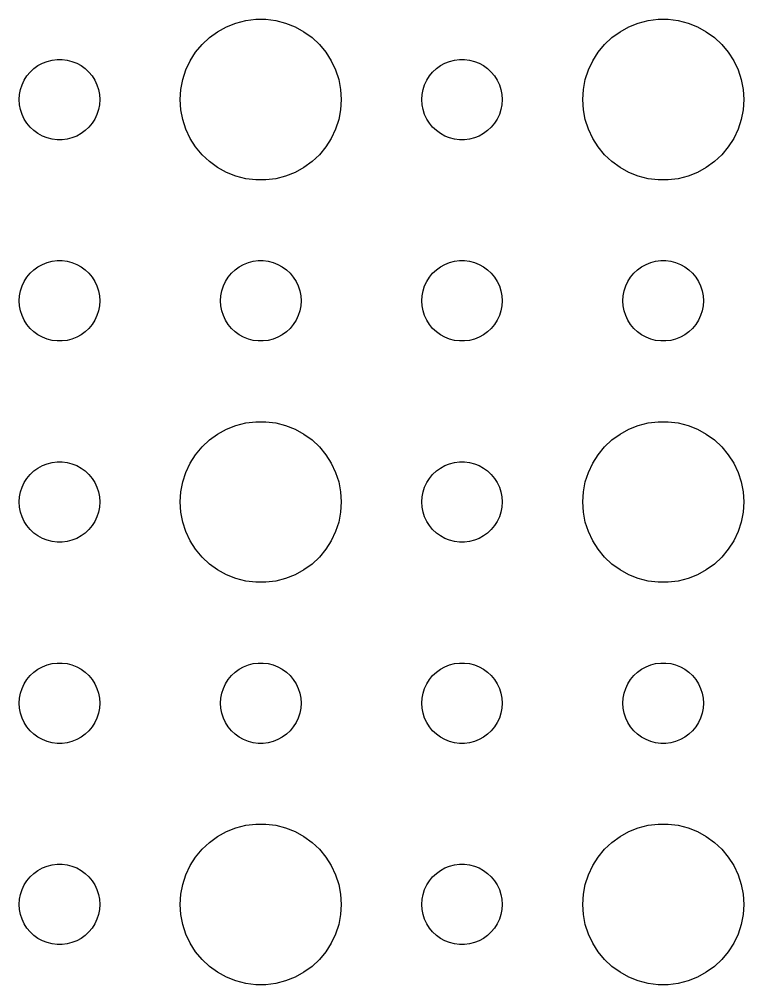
# Model space of a CAD drawing. Header units: metres. Extents: x -127 to 127, y -127 to 127.
# Drawn here: x -99 to -72, y 27.01 to 62.99 of the extents above; entities that cross this region are included whole.
import ezdxf

# ---------------------------------------------------------------- set-up
doc = ezdxf.new("R2010")
doc.units = ezdxf.units.M

msp = doc.modelspace()

# ---------------------------------------------------------------- linework, layer by layer
for p, q in [((-90.5621, 62.9469), (-90.1884, 62.9941)), ((-90.1884, 62.9941), (-89.8116, 62.9941)), ((-89.8116, 62.9941), (-89.4379, 62.9469)), ((-75.5621, 62.9469), (-75.1884, 62.9941)), ((-75.1884, 62.9941), (-74.8116, 62.9941)), ((-74.8116, 62.9941), (-74.4379, 62.9469)), ((-91.6075, 62.533), (-91.2773, 62.7145)), ((-91.2773, 62.7145), (-90.927, 62.8532)), ((-90.927, 62.8532), (-90.5621, 62.9469)), ((-89.4379, 62.9469), (-89.073, 62.8532)), ((-89.073, 62.8532), (-88.7227, 62.7145)), ((-88.7227, 62.7145), (-88.3925, 62.533)), ((-76.6075, 62.533), (-76.2773, 62.7145)), ((-76.2773, 62.7145), (-75.927, 62.8532)), ((-75.927, 62.8532), (-75.5621, 62.9469)), ((-74.4379, 62.9469), (-74.073, 62.8532)), ((-74.073, 62.8532), (-73.7227, 62.7145)), ((-73.7227, 62.7145), (-73.3925, 62.533)), ((-92.1869, 62.0536), (-91.9123, 62.3115)), ((-91.9123, 62.3115), (-91.6075, 62.533)), ((-88.3925, 62.533), (-88.0877, 62.3115)), ((-88.0877, 62.3115), (-87.8131, 62.0536)), ((-77.1869, 62.0536), (-76.9123, 62.3115)), ((-76.9123, 62.3115), (-76.6075, 62.533)), ((-73.3925, 62.533), (-73.0877, 62.3115)), ((-73.0877, 62.3115), (-72.8131, 62.0536)), ((-92.427, 61.7634), (-92.1869, 62.0536)), ((-87.8131, 62.0536), (-87.573, 61.7634)), ((-77.427, 61.7634), (-77.1869, 62.0536)), ((-72.8131, 62.0536), (-72.573, 61.7634)), ((-92.6289, 61.4453), (-92.427, 61.7634)), ((-87.573, 61.7634), (-87.3711, 61.4453)), ((-77.6289, 61.4453), (-77.427, 61.7634)), ((-72.573, 61.7634), (-72.3711, 61.4453)), ((-98.4561, 61.1558), (-98.3037, 61.2665)), ((-98.3037, 61.2665), (-98.1387, 61.3572)), ((-98.1387, 61.3572), (-97.9635, 61.4266)), ((-97.9635, 61.4266), (-97.7811, 61.4734)), ((-97.7811, 61.4734), (-97.5942, 61.497)), ((-97.5942, 61.497), (-97.4058, 61.497)), ((-97.4058, 61.497), (-97.2189, 61.4734)), ((-97.2189, 61.4734), (-97.0365, 61.4266)), ((-97.0365, 61.4266), (-96.8613, 61.3572)), ((-96.8613, 61.3572), (-96.6963, 61.2665)), ((-96.6963, 61.2665), (-96.5439, 61.1558)), ((-92.7893, 61.1044), (-92.6289, 61.4453)), ((-87.3711, 61.4453), (-87.2107, 61.1044)), ((-83.4561, 61.1558), (-83.3037, 61.2665)), ((-83.3037, 61.2665), (-83.1387, 61.3572)), ((-83.1387, 61.3572), (-82.9635, 61.4266)), ((-82.9635, 61.4266), (-82.7811, 61.4734)), ((-82.7811, 61.4734), (-82.5942, 61.497)), ((-82.5942, 61.497), (-82.4058, 61.497)), ((-82.4058, 61.497), (-82.2189, 61.4734)), ((-82.2189, 61.4734), (-82.0365, 61.4266)), ((-82.0365, 61.4266), (-81.8613, 61.3572)), ((-81.8613, 61.3572), (-81.6963, 61.2665)), ((-81.6963, 61.2665), (-81.5439, 61.1558)), ((-77.7893, 61.1044), (-77.6289, 61.4453)), ((-72.3711, 61.4453), (-72.2107, 61.1044)), ((-98.8145, 60.7226), (-98.7135, 60.8817)), ((-98.7135, 60.8817), (-98.5934, 61.0268)), ((-98.5934, 61.0268), (-98.4561, 61.1558)), ((-96.5439, 61.1558), (-96.4065, 61.0268)), ((-96.4065, 61.0268), (-96.2865, 60.8817)), ((-96.2865, 60.8817), (-96.1855, 60.7226)), ((-92.9057, 60.7461), (-92.7893, 61.1044)), ((-87.2107, 61.1044), (-87.0943, 60.7461)), ((-83.8145, 60.7226), (-83.7135, 60.8817)), ((-83.7135, 60.8817), (-83.5934, 61.0268)), ((-83.5934, 61.0268), (-83.4561, 61.1558)), ((-81.5439, 61.1558), (-81.4065, 61.0268)), ((-81.4065, 61.0268), (-81.2865, 60.8817)), ((-81.2865, 60.8817), (-81.1855, 60.7226)), ((-77.9057, 60.7461), (-77.7893, 61.1044)), ((-72.2107, 61.1044), (-72.0943, 60.7461)), ((-98.9529, 60.373), (-98.8947, 60.5522)), ((-98.8947, 60.5522), (-98.8145, 60.7226)), ((-96.1855, 60.7226), (-96.1053, 60.5522)), ((-96.1053, 60.5522), (-96.0471, 60.373)), ((-92.9763, 60.376), (-92.9057, 60.7461)), ((-87.0943, 60.7461), (-87.0237, 60.376)), ((-83.9529, 60.373), (-83.8947, 60.5522)), ((-83.8947, 60.5522), (-83.8145, 60.7226)), ((-81.1855, 60.7226), (-81.1053, 60.5522)), ((-81.1053, 60.5522), (-81.0471, 60.373)), ((-77.9763, 60.376), (-77.9057, 60.7461)), ((-72.0943, 60.7461), (-72.0237, 60.376)), ((-99, 60), (-98.9882, 60.188)), ((-98.9882, 60.188), (-98.9529, 60.373)), ((-96.0471, 60.373), (-96.0118, 60.188)), ((-96.0118, 60.188), (-96, 60)), ((-93, 60), (-92.9763, 60.376)), ((-87.0237, 60.376), (-87, 60)), ((-84, 60), (-83.9882, 60.188)), ((-83.9882, 60.188), (-83.9529, 60.373)), ((-81.0471, 60.373), (-81.0118, 60.188)), ((-81.0118, 60.188), (-81, 60)), ((-78, 60), (-77.9763, 60.376)), ((-72.0237, 60.376), (-72, 60)), ((-98.9882, 59.812), (-99, 60)), ((-98.9529, 59.627), (-98.9882, 59.812)), ((-96.0118, 59.812), (-96.0471, 59.627)), ((-96, 60), (-96.0118, 59.812)), ((-92.9763, 59.624), (-93, 60)), ((-87, 60), (-87.0237, 59.624)), ((-83.9882, 59.812), (-84, 60)), ((-83.9529, 59.627), (-83.9882, 59.812)), ((-81.0118, 59.812), (-81.0471, 59.627)), ((-81, 60), (-81.0118, 59.812)), ((-77.9763, 59.624), (-78, 60)), ((-72, 60), (-72.0237, 59.624)), ((-98.8947, 59.4478), (-98.9529, 59.627)), ((-98.8145, 59.2774), (-98.8947, 59.4478)), ((-96.1053, 59.4478), (-96.1855, 59.2774)), ((-96.0471, 59.627), (-96.1053, 59.4478)), ((-92.9057, 59.2539), (-92.9763, 59.624)), ((-87.0237, 59.624), (-87.0943, 59.2539)), ((-83.8947, 59.4478), (-83.9529, 59.627)), ((-83.8145, 59.2774), (-83.8947, 59.4478)), ((-81.1053, 59.4478), (-81.1855, 59.2774)), ((-81.0471, 59.627), (-81.1053, 59.4478)), ((-77.9057, 59.2539), (-77.9763, 59.624)), ((-72.0237, 59.624), (-72.0943, 59.2539)), ((-98.7135, 59.1183), (-98.8145, 59.2774)), ((-98.5934, 58.9732), (-98.7135, 59.1183)), ((-96.2865, 59.1183), (-96.4065, 58.9732)), ((-96.1855, 59.2774), (-96.2865, 59.1183)), ((-92.7893, 58.8956), (-92.9057, 59.2539)), ((-87.0943, 59.2539), (-87.2107, 58.8956)), ((-83.7135, 59.1183), (-83.8145, 59.2774)), ((-83.5934, 58.9732), (-83.7135, 59.1183)), ((-81.2865, 59.1183), (-81.4065, 58.9732)), ((-81.1855, 59.2774), (-81.2865, 59.1183)), ((-77.7893, 58.8956), (-77.9057, 59.2539)), ((-72.0943, 59.2539), (-72.2107, 58.8956)), ((-98.4561, 58.8442), (-98.5934, 58.9732)), ((-98.3037, 58.7335), (-98.4561, 58.8442)), ((-98.1387, 58.6428), (-98.3037, 58.7335)), ((-96.6963, 58.7335), (-96.8613, 58.6428)), ((-96.5439, 58.8442), (-96.6963, 58.7335)), ((-96.4065, 58.9732), (-96.5439, 58.8442)), ((-92.6289, 58.5547), (-92.7893, 58.8956)), ((-87.2107, 58.8956), (-87.3711, 58.5547)), ((-83.4561, 58.8442), (-83.5934, 58.9732)), ((-83.3037, 58.7335), (-83.4561, 58.8442)), ((-83.1387, 58.6428), (-83.3037, 58.7335)), ((-81.6963, 58.7335), (-81.8613, 58.6428)), ((-81.5439, 58.8442), (-81.6963, 58.7335)), ((-81.4065, 58.9732), (-81.5439, 58.8442)), ((-77.6289, 58.5547), (-77.7893, 58.8956)), ((-72.2107, 58.8956), (-72.3711, 58.5547)), ((-97.9635, 58.5734), (-98.1387, 58.6428)), ((-97.7811, 58.5266), (-97.9635, 58.5734)), ((-97.5942, 58.503), (-97.7811, 58.5266)), ((-97.4058, 58.503), (-97.5942, 58.503)), ((-97.2189, 58.5266), (-97.4058, 58.503)), ((-97.0365, 58.5734), (-97.2189, 58.5266)), ((-96.8613, 58.6428), (-97.0365, 58.5734)), ((-92.427, 58.2366), (-92.6289, 58.5547)), ((-87.3711, 58.5547), (-87.573, 58.2366)), ((-82.9635, 58.5734), (-83.1387, 58.6428)), ((-82.7811, 58.5266), (-82.9635, 58.5734)), ((-82.5942, 58.503), (-82.7811, 58.5266)), ((-82.4058, 58.503), (-82.5942, 58.503)), ((-82.2189, 58.5266), (-82.4058, 58.503)), ((-82.0365, 58.5734), (-82.2189, 58.5266)), ((-81.8613, 58.6428), (-82.0365, 58.5734)), ((-77.427, 58.2366), (-77.6289, 58.5547)), ((-72.3711, 58.5547), (-72.573, 58.2366)), ((-92.1869, 57.9464), (-92.427, 58.2366)), ((-91.9123, 57.6885), (-92.1869, 57.9464)), ((-87.8131, 57.9464), (-88.0877, 57.6885)), ((-87.573, 58.2366), (-87.8131, 57.9464)), ((-77.1869, 57.9464), (-77.427, 58.2366)), ((-76.9123, 57.6885), (-77.1869, 57.9464)), ((-72.8131, 57.9464), (-73.0877, 57.6885)), ((-72.573, 58.2366), (-72.8131, 57.9464)), ((-91.6075, 57.467), (-91.9123, 57.6885)), ((-88.0877, 57.6885), (-88.3925, 57.467)), ((-76.6075, 57.467), (-76.9123, 57.6885)), ((-73.0877, 57.6885), (-73.3925, 57.467)), ((-91.2773, 57.2855), (-91.6075, 57.467)), ((-90.927, 57.1468), (-91.2773, 57.2855)), ((-88.7227, 57.2855), (-89.073, 57.1468)), ((-88.3925, 57.467), (-88.7227, 57.2855)), ((-76.2773, 57.2855), (-76.6075, 57.467)), ((-75.927, 57.1468), (-76.2773, 57.2855)), ((-73.7227, 57.2855), (-74.073, 57.1468)), ((-73.3925, 57.467), (-73.7227, 57.2855)), ((-90.5621, 57.0531), (-90.927, 57.1468)), ((-90.1884, 57.0059), (-90.5621, 57.0531)), ((-89.8116, 57.0059), (-90.1884, 57.0059)), ((-89.4379, 57.0531), (-89.8116, 57.0059)), ((-89.073, 57.1468), (-89.4379, 57.0531)), ((-75.5621, 57.0531), (-75.927, 57.1468)), ((-75.1884, 57.0059), (-75.5621, 57.0531)), ((-74.8116, 57.0059), (-75.1884, 57.0059)), ((-74.4379, 57.0531), (-74.8116, 57.0059)), ((-74.073, 57.1468), (-74.4379, 57.0531)), ((-97.7811, 53.9734), (-97.5942, 53.997)), ((-97.5942, 53.997), (-97.4058, 53.997)), ((-97.4058, 53.997), (-97.2189, 53.9734)), ((-90.2811, 53.9734), (-90.0942, 53.997)), ((-90.0942, 53.997), (-89.9058, 53.997)), ((-89.9058, 53.997), (-89.7189, 53.9734)), ((-82.7811, 53.9734), (-82.5942, 53.997)), ((-82.5942, 53.997), (-82.4058, 53.997)), ((-82.4058, 53.997), (-82.2189, 53.9734)), ((-75.2811, 53.9734), (-75.0942, 53.997)), ((-75.0942, 53.997), (-74.9058, 53.997)), ((-74.9058, 53.997), (-74.7189, 53.9734)), ((-98.5934, 53.5268), (-98.4561, 53.6558)), ((-98.4561, 53.6558), (-98.3037, 53.7665)), ((-98.3037, 53.7665), (-98.1387, 53.8572)), ((-98.1387, 53.8572), (-97.9635, 53.9266)), ((-97.9635, 53.9266), (-97.7811, 53.9734)), ((-97.2189, 53.9734), (-97.0365, 53.9266)), ((-97.0365, 53.9266), (-96.8613, 53.8572)), ((-96.8613, 53.8572), (-96.6963, 53.7665)), ((-96.6963, 53.7665), (-96.5439, 53.6558)), ((-96.5439, 53.6558), (-96.4065, 53.5268)), ((-91.0934, 53.5268), (-90.9561, 53.6558)), ((-90.9561, 53.6558), (-90.8037, 53.7665)), ((-90.8037, 53.7665), (-90.6387, 53.8572)), ((-90.6387, 53.8572), (-90.4635, 53.9266)), ((-90.4635, 53.9266), (-90.2811, 53.9734)), ((-89.7189, 53.9734), (-89.5365, 53.9266)), ((-89.5365, 53.9266), (-89.3613, 53.8572)), ((-89.3613, 53.8572), (-89.1963, 53.7665)), ((-89.1963, 53.7665), (-89.0439, 53.6558)), ((-89.0439, 53.6558), (-88.9065, 53.5268)), ((-83.5934, 53.5268), (-83.4561, 53.6558)), ((-83.4561, 53.6558), (-83.3037, 53.7665)), ((-83.3037, 53.7665), (-83.1387, 53.8572)), ((-83.1387, 53.8572), (-82.9635, 53.9266)), ((-82.9635, 53.9266), (-82.7811, 53.9734)), ((-82.2189, 53.9734), (-82.0365, 53.9266)), ((-82.0365, 53.9266), (-81.8613, 53.8572)), ((-81.8613, 53.8572), (-81.6963, 53.7665)), ((-81.6963, 53.7665), (-81.5439, 53.6558)), ((-81.5439, 53.6558), (-81.4065, 53.5268)), ((-76.0934, 53.5268), (-75.9561, 53.6558)), ((-75.9561, 53.6558), (-75.8037, 53.7665)), ((-75.8037, 53.7665), (-75.6387, 53.8572)), ((-75.6387, 53.8572), (-75.4635, 53.9266)), ((-75.4635, 53.9266), (-75.2811, 53.9734)), ((-74.7189, 53.9734), (-74.5365, 53.9266)), ((-74.5365, 53.9266), (-74.3613, 53.8572)), ((-74.3613, 53.8572), (-74.1963, 53.7665)), ((-74.1963, 53.7665), (-74.0439, 53.6558)), ((-74.0439, 53.6558), (-73.9065, 53.5268)), ((-98.8145, 53.2226), (-98.7135, 53.3817)), ((-98.7135, 53.3817), (-98.5934, 53.5268)), ((-96.4065, 53.5268), (-96.2865, 53.3817)), ((-96.2865, 53.3817), (-96.1855, 53.2226)), ((-91.3145, 53.2226), (-91.2135, 53.3817)), ((-91.2135, 53.3817), (-91.0934, 53.5268)), ((-88.9065, 53.5268), (-88.7865, 53.3817)), ((-88.7865, 53.3817), (-88.6855, 53.2226)), ((-83.8145, 53.2226), (-83.7135, 53.3817)), ((-83.7135, 53.3817), (-83.5934, 53.5268)), ((-81.4065, 53.5268), (-81.2865, 53.3817)), ((-81.2865, 53.3817), (-81.1855, 53.2226)), ((-76.3145, 53.2226), (-76.2135, 53.3817)), ((-76.2135, 53.3817), (-76.0934, 53.5268)), ((-73.9065, 53.5268), (-73.7865, 53.3817)), ((-73.7865, 53.3817), (-73.6855, 53.2226)), ((-98.9529, 52.873), (-98.8947, 53.0522)), ((-98.8947, 53.0522), (-98.8145, 53.2226)), ((-96.1855, 53.2226), (-96.1053, 53.0522)), ((-96.1053, 53.0522), (-96.0471, 52.873)), ((-91.4529, 52.873), (-91.3947, 53.0522)), ((-91.3947, 53.0522), (-91.3145, 53.2226)), ((-88.6855, 53.2226), (-88.6053, 53.0522)), ((-88.6053, 53.0522), (-88.5471, 52.873)), ((-83.9529, 52.873), (-83.8947, 53.0522)), ((-83.8947, 53.0522), (-83.8145, 53.2226)), ((-81.1855, 53.2226), (-81.1053, 53.0522)), ((-81.1053, 53.0522), (-81.0471, 52.873)), ((-76.4529, 52.873), (-76.3947, 53.0522)), ((-76.3947, 53.0522), (-76.3145, 53.2226)), ((-73.6855, 53.2226), (-73.6053, 53.0522)), ((-73.6053, 53.0522), (-73.5471, 52.873)), ((-99, 52.5), (-98.9882, 52.688)), ((-98.9882, 52.688), (-98.9529, 52.873)), ((-96.0471, 52.873), (-96.0118, 52.688)), ((-96.0118, 52.688), (-96, 52.5)), ((-91.5, 52.5), (-91.4882, 52.688)), ((-91.4882, 52.688), (-91.4529, 52.873)), ((-88.5471, 52.873), (-88.5118, 52.688)), ((-88.5118, 52.688), (-88.5, 52.5)), ((-84, 52.5), (-83.9882, 52.688)), ((-83.9882, 52.688), (-83.9529, 52.873)), ((-81.0471, 52.873), (-81.0118, 52.688)), ((-81.0118, 52.688), (-81, 52.5)), ((-76.5, 52.5), (-76.4882, 52.688)), ((-76.4882, 52.688), (-76.4529, 52.873)), ((-73.5471, 52.873), (-73.5118, 52.688)), ((-73.5118, 52.688), (-73.5, 52.5)), ((-98.9882, 52.312), (-99, 52.5)), ((-98.9529, 52.127), (-98.9882, 52.312)), ((-96.0118, 52.312), (-96.0471, 52.127)), ((-96, 52.5), (-96.0118, 52.312)), ((-91.4882, 52.312), (-91.5, 52.5)), ((-91.4529, 52.127), (-91.4882, 52.312)), ((-88.5118, 52.312), (-88.5471, 52.127)), ((-88.5, 52.5), (-88.5118, 52.312)), ((-83.9882, 52.312), (-84, 52.5)), ((-83.9529, 52.127), (-83.9882, 52.312)), ((-81.0118, 52.312), (-81.0471, 52.127)), ((-81, 52.5), (-81.0118, 52.312)), ((-76.4882, 52.312), (-76.5, 52.5)), ((-76.4529, 52.127), (-76.4882, 52.312)), ((-73.5118, 52.312), (-73.5471, 52.127)), ((-73.5, 52.5), (-73.5118, 52.312)), ((-98.8947, 51.9478), (-98.9529, 52.127)), ((-98.8145, 51.7774), (-98.8947, 51.9478)), ((-96.1053, 51.9478), (-96.1855, 51.7774)), ((-96.0471, 52.127), (-96.1053, 51.9478)), ((-91.3947, 51.9478), (-91.4529, 52.127)), ((-91.3145, 51.7774), (-91.3947, 51.9478)), ((-88.6053, 51.9478), (-88.6855, 51.7774)), ((-88.5471, 52.127), (-88.6053, 51.9478)), ((-83.8947, 51.9478), (-83.9529, 52.127)), ((-83.8145, 51.7774), (-83.8947, 51.9478)), ((-81.1053, 51.9478), (-81.1855, 51.7774)), ((-81.0471, 52.127), (-81.1053, 51.9478)), ((-76.3947, 51.9478), (-76.4529, 52.127)), ((-76.3145, 51.7774), (-76.3947, 51.9478)), ((-73.6053, 51.9478), (-73.6855, 51.7774)), ((-73.5471, 52.127), (-73.6053, 51.9478)), ((-98.7135, 51.6183), (-98.8145, 51.7774)), ((-98.5934, 51.4732), (-98.7135, 51.6183)), ((-98.4561, 51.3442), (-98.5934, 51.4732)), ((-96.4065, 51.4732), (-96.5439, 51.3442)), ((-96.2865, 51.6183), (-96.4065, 51.4732)), ((-96.1855, 51.7774), (-96.2865, 51.6183)), ((-91.2135, 51.6183), (-91.3145, 51.7774)), ((-91.0934, 51.4732), (-91.2135, 51.6183)), ((-90.9561, 51.3442), (-91.0934, 51.4732)), ((-88.9065, 51.4732), (-89.0439, 51.3442)), ((-88.7865, 51.6183), (-88.9065, 51.4732)), ((-88.6855, 51.7774), (-88.7865, 51.6183)), ((-83.7135, 51.6183), (-83.8145, 51.7774)), ((-83.5934, 51.4732), (-83.7135, 51.6183)), ((-83.4561, 51.3442), (-83.5934, 51.4732)), ((-81.4065, 51.4732), (-81.5439, 51.3442)), ((-81.2865, 51.6183), (-81.4065, 51.4732)), ((-81.1855, 51.7774), (-81.2865, 51.6183)), ((-76.2135, 51.6183), (-76.3145, 51.7774)), ((-76.0934, 51.4732), (-76.2135, 51.6183)), ((-75.9561, 51.3442), (-76.0934, 51.4732)), ((-73.9065, 51.4732), (-74.0439, 51.3442)), ((-73.7865, 51.6183), (-73.9065, 51.4732)), ((-73.6855, 51.7774), (-73.7865, 51.6183)), ((-98.3037, 51.2335), (-98.4561, 51.3442)), ((-98.1387, 51.1428), (-98.3037, 51.2335)), ((-97.9635, 51.0734), (-98.1387, 51.1428)), ((-96.8613, 51.1428), (-97.0365, 51.0734)), ((-96.6963, 51.2335), (-96.8613, 51.1428)), ((-96.5439, 51.3442), (-96.6963, 51.2335)), ((-90.8037, 51.2335), (-90.9561, 51.3442)), ((-90.6387, 51.1428), (-90.8037, 51.2335)), ((-90.4635, 51.0734), (-90.6387, 51.1428)), ((-89.3613, 51.1428), (-89.5365, 51.0734)), ((-89.1963, 51.2335), (-89.3613, 51.1428)), ((-89.0439, 51.3442), (-89.1963, 51.2335)), ((-83.3037, 51.2335), (-83.4561, 51.3442)), ((-83.1387, 51.1428), (-83.3037, 51.2335)), ((-82.9635, 51.0734), (-83.1387, 51.1428)), ((-81.8613, 51.1428), (-82.0365, 51.0734)), ((-81.6963, 51.2335), (-81.8613, 51.1428)), ((-81.5439, 51.3442), (-81.6963, 51.2335)), ((-75.8037, 51.2335), (-75.9561, 51.3442)), ((-75.6387, 51.1428), (-75.8037, 51.2335)), ((-75.4635, 51.0734), (-75.6387, 51.1428)), ((-74.3613, 51.1428), (-74.5365, 51.0734)), ((-74.1963, 51.2335), (-74.3613, 51.1428)), ((-74.0439, 51.3442), (-74.1963, 51.2335)), ((-97.7811, 51.0266), (-97.9635, 51.0734)), ((-97.5942, 51.003), (-97.7811, 51.0266)), ((-97.4058, 51.003), (-97.5942, 51.003)), ((-97.2189, 51.0266), (-97.4058, 51.003)), ((-97.0365, 51.0734), (-97.2189, 51.0266)), ((-90.2811, 51.0266), (-90.4635, 51.0734)), ((-90.0942, 51.003), (-90.2811, 51.0266)), ((-89.9058, 51.003), (-90.0942, 51.003)), ((-89.7189, 51.0266), (-89.9058, 51.003)), ((-89.5365, 51.0734), (-89.7189, 51.0266)), ((-82.7811, 51.0266), (-82.9635, 51.0734)), ((-82.5942, 51.003), (-82.7811, 51.0266)), ((-82.4058, 51.003), (-82.5942, 51.003)), ((-82.2189, 51.0266), (-82.4058, 51.003)), ((-82.0365, 51.0734), (-82.2189, 51.0266)), ((-75.2811, 51.0266), (-75.4635, 51.0734)), ((-75.0942, 51.003), (-75.2811, 51.0266)), ((-74.9058, 51.003), (-75.0942, 51.003)), ((-74.7189, 51.0266), (-74.9058, 51.003)), ((-74.5365, 51.0734), (-74.7189, 51.0266)), ((-90.927, 47.8532), (-90.5621, 47.9469)), ((-90.5621, 47.9469), (-90.1884, 47.9941)), ((-90.1884, 47.9941), (-89.8116, 47.9941)), ((-89.8116, 47.9941), (-89.4379, 47.9469)), ((-89.4379, 47.9469), (-89.073, 47.8532)), ((-75.927, 47.8532), (-75.5621, 47.9469)), ((-75.5621, 47.9469), (-75.1884, 47.9941)), ((-75.1884, 47.9941), (-74.8116, 47.9941)), ((-74.8116, 47.9941), (-74.4379, 47.9469)), ((-74.4379, 47.9469), (-74.073, 47.8532)), ((-91.9123, 47.3115), (-91.6075, 47.533)), ((-91.6075, 47.533), (-91.2773, 47.7145)), ((-91.2773, 47.7145), (-90.927, 47.8532)), ((-89.073, 47.8532), (-88.7227, 47.7145)), ((-88.7227, 47.7145), (-88.3925, 47.533)), ((-88.3925, 47.533), (-88.0877, 47.3115)), ((-76.9123, 47.3115), (-76.6075, 47.533)), ((-76.6075, 47.533), (-76.2773, 47.7145)), ((-76.2773, 47.7145), (-75.927, 47.8532)), ((-74.073, 47.8532), (-73.7227, 47.7145)), ((-73.7227, 47.7145), (-73.3925, 47.533)), ((-73.3925, 47.533), (-73.0877, 47.3115)), ((-92.1869, 47.0536), (-91.9123, 47.3115)), ((-88.0877, 47.3115), (-87.8131, 47.0536)), ((-77.1869, 47.0536), (-76.9123, 47.3115)), ((-73.0877, 47.3115), (-72.8131, 47.0536)), ((-92.427, 46.7634), (-92.1869, 47.0536)), ((-87.8131, 47.0536), (-87.573, 46.7634)), ((-77.427, 46.7634), (-77.1869, 47.0536)), ((-72.8131, 47.0536), (-72.573, 46.7634)), ((-98.1387, 46.3572), (-97.9635, 46.4266)), ((-97.9635, 46.4266), (-97.7811, 46.4734)), ((-97.7811, 46.4734), (-97.5942, 46.497)), ((-97.5942, 46.497), (-97.4058, 46.497)), ((-97.4058, 46.497), (-97.2189, 46.4734)), ((-97.2189, 46.4734), (-97.0365, 46.4266)), ((-97.0365, 46.4266), (-96.8613, 46.3572)), ((-92.7893, 46.1044), (-92.6289, 46.4453)), ((-92.6289, 46.4453), (-92.427, 46.7634)), ((-87.573, 46.7634), (-87.3711, 46.4453)), ((-87.3711, 46.4453), (-87.2107, 46.1044)), ((-83.1387, 46.3572), (-82.9635, 46.4266)), ((-82.9635, 46.4266), (-82.7811, 46.4734)), ((-82.7811, 46.4734), (-82.5942, 46.497)), ((-82.5942, 46.497), (-82.4058, 46.497)), ((-82.4058, 46.497), (-82.2189, 46.4734)), ((-82.2189, 46.4734), (-82.0365, 46.4266)), ((-82.0365, 46.4266), (-81.8613, 46.3572)), ((-77.7893, 46.1044), (-77.6289, 46.4453)), ((-77.6289, 46.4453), (-77.427, 46.7634)), ((-72.573, 46.7634), (-72.3711, 46.4453)), ((-72.3711, 46.4453), (-72.2107, 46.1044)), ((-98.5934, 46.0268), (-98.4561, 46.1558)), ((-98.4561, 46.1558), (-98.3037, 46.2665)), ((-98.3037, 46.2665), (-98.1387, 46.3572)), ((-96.8613, 46.3572), (-96.6963, 46.2665)), ((-96.6963, 46.2665), (-96.5439, 46.1558)), ((-96.5439, 46.1558), (-96.4065, 46.0268)), ((-92.9057, 45.7461), (-92.7893, 46.1044)), ((-87.2107, 46.1044), (-87.0943, 45.7461)), ((-83.5934, 46.0268), (-83.4561, 46.1558)), ((-83.4561, 46.1558), (-83.3037, 46.2665)), ((-83.3037, 46.2665), (-83.1387, 46.3572)), ((-81.8613, 46.3572), (-81.6963, 46.2665)), ((-81.6963, 46.2665), (-81.5439, 46.1558)), ((-81.5439, 46.1558), (-81.4065, 46.0268)), ((-77.9057, 45.7461), (-77.7893, 46.1044)), ((-72.2107, 46.1044), (-72.0943, 45.7461)), ((-98.8947, 45.5522), (-98.8145, 45.7226)), ((-98.8145, 45.7226), (-98.7135, 45.8817)), ((-98.7135, 45.8817), (-98.5934, 46.0268)), ((-96.4065, 46.0268), (-96.2865, 45.8817)), ((-96.2865, 45.8817), (-96.1855, 45.7226)), ((-96.1855, 45.7226), (-96.1053, 45.5522)), ((-92.9763, 45.376), (-92.9057, 45.7461)), ((-87.0943, 45.7461), (-87.0237, 45.376)), ((-83.8947, 45.5522), (-83.8145, 45.7226)), ((-83.8145, 45.7226), (-83.7135, 45.8817)), ((-83.7135, 45.8817), (-83.5934, 46.0268)), ((-81.4065, 46.0268), (-81.2865, 45.8817)), ((-81.2865, 45.8817), (-81.1855, 45.7226)), ((-81.1855, 45.7226), (-81.1053, 45.5522)), ((-77.9763, 45.376), (-77.9057, 45.7461)), ((-72.0943, 45.7461), (-72.0237, 45.376)), ((-98.9882, 45.188), (-98.9529, 45.373)), ((-98.9529, 45.373), (-98.8947, 45.5522)), ((-96.1053, 45.5522), (-96.0471, 45.373)), ((-96.0471, 45.373), (-96.0118, 45.188)), ((-93, 45), (-92.9763, 45.376)), ((-87.0237, 45.376), (-87, 45)), ((-83.9882, 45.188), (-83.9529, 45.373)), ((-83.9529, 45.373), (-83.8947, 45.5522)), ((-81.1053, 45.5522), (-81.0471, 45.373)), ((-81.0471, 45.373), (-81.0118, 45.188)), ((-78, 45), (-77.9763, 45.376)), ((-72.0237, 45.376), (-72, 45)), ((-99, 45), (-98.9882, 45.188)), ((-98.9882, 44.812), (-99, 45)), ((-96.0118, 45.188), (-96, 45)), ((-96, 45), (-96.0118, 44.812)), ((-92.9763, 44.624), (-93, 45)), ((-87, 45), (-87.0237, 44.624)), ((-84, 45), (-83.9882, 45.188)), ((-83.9882, 44.812), (-84, 45)), ((-81.0118, 45.188), (-81, 45)), ((-81, 45), (-81.0118, 44.812)), ((-77.9763, 44.624), (-78, 45)), ((-72, 45), (-72.0237, 44.624)), ((-98.9529, 44.627), (-98.9882, 44.812)), ((-98.8947, 44.4478), (-98.9529, 44.627)), ((-96.0471, 44.627), (-96.1053, 44.4478)), ((-96.0118, 44.812), (-96.0471, 44.627)), ((-83.9529, 44.627), (-83.9882, 44.812)), ((-83.8947, 44.4478), (-83.9529, 44.627)), ((-81.0471, 44.627), (-81.1053, 44.4478)), ((-81.0118, 44.812), (-81.0471, 44.627)), ((-98.8145, 44.2774), (-98.8947, 44.4478)), ((-98.7135, 44.1183), (-98.8145, 44.2774)), ((-96.1855, 44.2774), (-96.2865, 44.1183)), ((-96.1053, 44.4478), (-96.1855, 44.2774)), ((-92.9057, 44.2539), (-92.9763, 44.624)), ((-87.0237, 44.624), (-87.0943, 44.2539)), ((-83.8145, 44.2774), (-83.8947, 44.4478)), ((-83.7135, 44.1183), (-83.8145, 44.2774)), ((-81.1855, 44.2774), (-81.2865, 44.1183)), ((-81.1053, 44.4478), (-81.1855, 44.2774)), ((-77.9057, 44.2539), (-77.9763, 44.624)), ((-72.0237, 44.624), (-72.0943, 44.2539)), ((-98.5934, 43.9732), (-98.7135, 44.1183)), ((-98.4561, 43.8442), (-98.5934, 43.9732)), ((-96.4065, 43.9732), (-96.5439, 43.8442)), ((-96.2865, 44.1183), (-96.4065, 43.9732)), ((-92.7893, 43.8956), (-92.9057, 44.2539)), ((-87.0943, 44.2539), (-87.2107, 43.8956)), ((-83.5934, 43.9732), (-83.7135, 44.1183)), ((-83.4561, 43.8442), (-83.5934, 43.9732)), ((-81.4065, 43.9732), (-81.5439, 43.8442)), ((-81.2865, 44.1183), (-81.4065, 43.9732)), ((-77.7893, 43.8956), (-77.9057, 44.2539)), ((-72.0943, 44.2539), (-72.2107, 43.8956)), ((-98.3037, 43.7335), (-98.4561, 43.8442)), ((-98.1387, 43.6428), (-98.3037, 43.7335)), ((-97.9635, 43.5734), (-98.1387, 43.6428)), ((-97.7811, 43.5266), (-97.9635, 43.5734)), ((-97.0365, 43.5734), (-97.2189, 43.5266)), ((-96.8613, 43.6428), (-97.0365, 43.5734)), ((-96.6963, 43.7335), (-96.8613, 43.6428)), ((-96.5439, 43.8442), (-96.6963, 43.7335)), ((-92.6289, 43.5547), (-92.7893, 43.8956)), ((-92.427, 43.2366), (-92.6289, 43.5547)), ((-87.3711, 43.5547), (-87.573, 43.2366)), ((-87.2107, 43.8956), (-87.3711, 43.5547)), ((-83.3037, 43.7335), (-83.4561, 43.8442)), ((-83.1387, 43.6428), (-83.3037, 43.7335)), ((-82.9635, 43.5734), (-83.1387, 43.6428)), ((-82.7811, 43.5266), (-82.9635, 43.5734)), ((-82.0365, 43.5734), (-82.2189, 43.5266)), ((-81.8613, 43.6428), (-82.0365, 43.5734)), ((-81.6963, 43.7335), (-81.8613, 43.6428)), ((-81.5439, 43.8442), (-81.6963, 43.7335)), ((-77.6289, 43.5547), (-77.7893, 43.8956)), ((-77.427, 43.2366), (-77.6289, 43.5547)), ((-72.3711, 43.5547), (-72.573, 43.2366)), ((-72.2107, 43.8956), (-72.3711, 43.5547)), ((-97.5942, 43.503), (-97.7811, 43.5266)), ((-97.4058, 43.503), (-97.5942, 43.503)), ((-97.2189, 43.5266), (-97.4058, 43.503)), ((-92.1869, 42.9464), (-92.427, 43.2366)), ((-87.573, 43.2366), (-87.8131, 42.9464)), ((-82.5942, 43.503), (-82.7811, 43.5266)), ((-82.4058, 43.503), (-82.5942, 43.503)), ((-82.2189, 43.5266), (-82.4058, 43.503)), ((-77.1869, 42.9464), (-77.427, 43.2366)), ((-72.573, 43.2366), (-72.8131, 42.9464)), ((-91.9123, 42.6885), (-92.1869, 42.9464)), ((-87.8131, 42.9464), (-88.0877, 42.6885)), ((-76.9123, 42.6885), (-77.1869, 42.9464)), ((-72.8131, 42.9464), (-73.0877, 42.6885)), ((-91.6075, 42.467), (-91.9123, 42.6885)), ((-91.2773, 42.2855), (-91.6075, 42.467)), ((-88.3925, 42.467), (-88.7227, 42.2855)), ((-88.0877, 42.6885), (-88.3925, 42.467)), ((-76.6075, 42.467), (-76.9123, 42.6885)), ((-76.2773, 42.2855), (-76.6075, 42.467)), ((-73.3925, 42.467), (-73.7227, 42.2855)), ((-73.0877, 42.6885), (-73.3925, 42.467)), ((-90.927, 42.1468), (-91.2773, 42.2855)), ((-90.5621, 42.0531), (-90.927, 42.1468)), ((-89.073, 42.1468), (-89.4379, 42.0531)), ((-88.7227, 42.2855), (-89.073, 42.1468)), ((-75.927, 42.1468), (-76.2773, 42.2855)), ((-75.5621, 42.0531), (-75.927, 42.1468)), ((-74.073, 42.1468), (-74.4379, 42.0531)), ((-73.7227, 42.2855), (-74.073, 42.1468)), ((-90.1884, 42.0059), (-90.5621, 42.0531)), ((-89.8116, 42.0059), (-90.1884, 42.0059)), ((-89.4379, 42.0531), (-89.8116, 42.0059)), ((-75.1884, 42.0059), (-75.5621, 42.0531)), ((-74.8116, 42.0059), (-75.1884, 42.0059)), ((-74.4379, 42.0531), (-74.8116, 42.0059)), ((-98.1387, 38.8572), (-97.9635, 38.9266)), ((-97.9635, 38.9266), (-97.7811, 38.9734)), ((-97.7811, 38.9734), (-97.5942, 38.997)), ((-97.5942, 38.997), (-97.4058, 38.997)), ((-97.4058, 38.997), (-97.2189, 38.9734)), ((-97.2189, 38.9734), (-97.0365, 38.9266)), ((-97.0365, 38.9266), (-96.8613, 38.8572)), ((-90.6387, 38.8572), (-90.4635, 38.9266)), ((-90.4635, 38.9266), (-90.2811, 38.9734)), ((-90.2811, 38.9734), (-90.0942, 38.997)), ((-90.0942, 38.997), (-89.9058, 38.997)), ((-89.9058, 38.997), (-89.7189, 38.9734)), ((-89.7189, 38.9734), (-89.5365, 38.9266)), ((-89.5365, 38.9266), (-89.3613, 38.8572)), ((-83.1387, 38.8572), (-82.9635, 38.9266)), ((-82.9635, 38.9266), (-82.7811, 38.9734)), ((-82.7811, 38.9734), (-82.5942, 38.997)), ((-82.5942, 38.997), (-82.4058, 38.997)), ((-82.4058, 38.997), (-82.2189, 38.9734)), ((-82.2189, 38.9734), (-82.0365, 38.9266)), ((-82.0365, 38.9266), (-81.8613, 38.8572)), ((-75.6387, 38.8572), (-75.4635, 38.9266)), ((-75.4635, 38.9266), (-75.2811, 38.9734)), ((-75.2811, 38.9734), (-75.0942, 38.997)), ((-75.0942, 38.997), (-74.9058, 38.997)), ((-74.9058, 38.997), (-74.7189, 38.9734)), ((-74.7189, 38.9734), (-74.5365, 38.9266)), ((-74.5365, 38.9266), (-74.3613, 38.8572)), ((-98.7135, 38.3817), (-98.5934, 38.5268)), ((-98.5934, 38.5268), (-98.4561, 38.6558)), ((-98.4561, 38.6558), (-98.3037, 38.7665)), ((-98.3037, 38.7665), (-98.1387, 38.8572)), ((-96.8613, 38.8572), (-96.6963, 38.7665)), ((-96.6963, 38.7665), (-96.5439, 38.6558)), ((-96.5439, 38.6558), (-96.4065, 38.5268)), ((-96.4065, 38.5268), (-96.2865, 38.3817)), ((-91.2135, 38.3817), (-91.0934, 38.5268)), ((-91.0934, 38.5268), (-90.9561, 38.6558)), ((-90.9561, 38.6558), (-90.8037, 38.7665)), ((-90.8037, 38.7665), (-90.6387, 38.8572)), ((-89.3613, 38.8572), (-89.1963, 38.7665)), ((-89.1963, 38.7665), (-89.0439, 38.6558)), ((-89.0439, 38.6558), (-88.9065, 38.5268)), ((-88.9065, 38.5268), (-88.7865, 38.3817)), ((-83.7135, 38.3817), (-83.5934, 38.5268)), ((-83.5934, 38.5268), (-83.4561, 38.6558)), ((-83.4561, 38.6558), (-83.3037, 38.7665)), ((-83.3037, 38.7665), (-83.1387, 38.8572)), ((-81.8613, 38.8572), (-81.6963, 38.7665)), ((-81.6963, 38.7665), (-81.5439, 38.6558)), ((-81.5439, 38.6558), (-81.4065, 38.5268)), ((-81.4065, 38.5268), (-81.2865, 38.3817)), ((-76.2135, 38.3817), (-76.0934, 38.5268)), ((-76.0934, 38.5268), (-75.9561, 38.6558)), ((-75.9561, 38.6558), (-75.8037, 38.7665)), ((-75.8037, 38.7665), (-75.6387, 38.8572)), ((-74.3613, 38.8572), (-74.1963, 38.7665)), ((-74.1963, 38.7665), (-74.0439, 38.6558)), ((-74.0439, 38.6558), (-73.9065, 38.5268)), ((-73.9065, 38.5268), (-73.7865, 38.3817)), ((-98.8947, 38.0522), (-98.8145, 38.2226)), ((-98.8145, 38.2226), (-98.7135, 38.3817)), ((-96.2865, 38.3817), (-96.1855, 38.2226)), ((-96.1855, 38.2226), (-96.1053, 38.0522)), ((-91.3947, 38.0522), (-91.3145, 38.2226)), ((-91.3145, 38.2226), (-91.2135, 38.3817)), ((-88.7865, 38.3817), (-88.6855, 38.2226)), ((-88.6855, 38.2226), (-88.6053, 38.0522)), ((-83.8947, 38.0522), (-83.8145, 38.2226)), ((-83.8145, 38.2226), (-83.7135, 38.3817)), ((-81.2865, 38.3817), (-81.1855, 38.2226)), ((-81.1855, 38.2226), (-81.1053, 38.0522)), ((-76.3947, 38.0522), (-76.3145, 38.2226)), ((-76.3145, 38.2226), (-76.2135, 38.3817)), ((-73.7865, 38.3817), (-73.6855, 38.2226)), ((-73.6855, 38.2226), (-73.6053, 38.0522)), ((-98.9882, 37.688), (-98.9529, 37.873)), ((-98.9529, 37.873), (-98.8947, 38.0522)), ((-96.1053, 38.0522), (-96.0471, 37.873)), ((-96.0471, 37.873), (-96.0118, 37.688)), ((-91.4882, 37.688), (-91.4529, 37.873)), ((-91.4529, 37.873), (-91.3947, 38.0522)), ((-88.6053, 38.0522), (-88.5471, 37.873)), ((-88.5471, 37.873), (-88.5118, 37.688)), ((-83.9882, 37.688), (-83.9529, 37.873)), ((-83.9529, 37.873), (-83.8947, 38.0522)), ((-81.1053, 38.0522), (-81.0471, 37.873)), ((-81.0471, 37.873), (-81.0118, 37.688)), ((-76.4882, 37.688), (-76.4529, 37.873)), ((-76.4529, 37.873), (-76.3947, 38.0522)), ((-73.6053, 38.0522), (-73.5471, 37.873)), ((-73.5471, 37.873), (-73.5118, 37.688)), ((-99, 37.5), (-98.9882, 37.688)), ((-98.9882, 37.312), (-99, 37.5)), ((-96.0118, 37.688), (-96, 37.5)), ((-96, 37.5), (-96.0118, 37.312)), ((-91.5, 37.5), (-91.4882, 37.688)), ((-91.4882, 37.312), (-91.5, 37.5)), ((-88.5118, 37.688), (-88.5, 37.5)), ((-88.5, 37.5), (-88.5118, 37.312)), ((-84, 37.5), (-83.9882, 37.688)), ((-83.9882, 37.312), (-84, 37.5)), ((-81.0118, 37.688), (-81, 37.5)), ((-81, 37.5), (-81.0118, 37.312)), ((-76.5, 37.5), (-76.4882, 37.688)), ((-76.4882, 37.312), (-76.5, 37.5)), ((-73.5118, 37.688), (-73.5, 37.5)), ((-73.5, 37.5), (-73.5118, 37.312)), ((-98.9529, 37.127), (-98.9882, 37.312)), ((-98.8947, 36.9478), (-98.9529, 37.127)), ((-96.0471, 37.127), (-96.1053, 36.9478)), ((-96.0118, 37.312), (-96.0471, 37.127)), ((-91.4529, 37.127), (-91.4882, 37.312)), ((-91.3947, 36.9478), (-91.4529, 37.127)), ((-88.5471, 37.127), (-88.6053, 36.9478)), ((-88.5118, 37.312), (-88.5471, 37.127)), ((-83.9529, 37.127), (-83.9882, 37.312)), ((-83.8947, 36.9478), (-83.9529, 37.127)), ((-81.0471, 37.127), (-81.1053, 36.9478)), ((-81.0118, 37.312), (-81.0471, 37.127)), ((-76.4529, 37.127), (-76.4882, 37.312)), ((-76.3947, 36.9478), (-76.4529, 37.127)), ((-73.5471, 37.127), (-73.6053, 36.9478)), ((-73.5118, 37.312), (-73.5471, 37.127)), ((-98.8145, 36.7774), (-98.8947, 36.9478)), ((-98.7135, 36.6183), (-98.8145, 36.7774)), ((-96.1855, 36.7774), (-96.2865, 36.6183)), ((-96.1053, 36.9478), (-96.1855, 36.7774)), ((-91.3145, 36.7774), (-91.3947, 36.9478)), ((-91.2135, 36.6183), (-91.3145, 36.7774)), ((-88.6855, 36.7774), (-88.7865, 36.6183)), ((-88.6053, 36.9478), (-88.6855, 36.7774)), ((-83.8145, 36.7774), (-83.8947, 36.9478)), ((-83.7135, 36.6183), (-83.8145, 36.7774)), ((-81.1855, 36.7774), (-81.2865, 36.6183)), ((-81.1053, 36.9478), (-81.1855, 36.7774)), ((-76.3145, 36.7774), (-76.3947, 36.9478)), ((-76.2135, 36.6183), (-76.3145, 36.7774)), ((-73.6855, 36.7774), (-73.7865, 36.6183)), ((-73.6053, 36.9478), (-73.6855, 36.7774)), ((-98.5934, 36.4732), (-98.7135, 36.6183)), ((-98.4561, 36.3442), (-98.5934, 36.4732)), ((-96.4065, 36.4732), (-96.5439, 36.3442)), ((-96.2865, 36.6183), (-96.4065, 36.4732)), ((-91.0934, 36.4732), (-91.2135, 36.6183)), ((-90.9561, 36.3442), (-91.0934, 36.4732)), ((-88.9065, 36.4732), (-89.0439, 36.3442)), ((-88.7865, 36.6183), (-88.9065, 36.4732)), ((-83.5934, 36.4732), (-83.7135, 36.6183)), ((-83.4561, 36.3442), (-83.5934, 36.4732)), ((-81.4065, 36.4732), (-81.5439, 36.3442)), ((-81.2865, 36.6183), (-81.4065, 36.4732)), ((-76.0934, 36.4732), (-76.2135, 36.6183)), ((-75.9561, 36.3442), (-76.0934, 36.4732)), ((-73.9065, 36.4732), (-74.0439, 36.3442)), ((-73.7865, 36.6183), (-73.9065, 36.4732)), ((-98.3037, 36.2335), (-98.4561, 36.3442)), ((-98.1387, 36.1428), (-98.3037, 36.2335)), ((-97.9635, 36.0734), (-98.1387, 36.1428)), ((-97.7811, 36.0266), (-97.9635, 36.0734)), ((-97.5942, 36.003), (-97.7811, 36.0266)), ((-97.4058, 36.003), (-97.5942, 36.003)), ((-97.2189, 36.0266), (-97.4058, 36.003)), ((-97.0365, 36.0734), (-97.2189, 36.0266)), ((-96.8613, 36.1428), (-97.0365, 36.0734)), ((-96.6963, 36.2335), (-96.8613, 36.1428)), ((-96.5439, 36.3442), (-96.6963, 36.2335)), ((-90.8037, 36.2335), (-90.9561, 36.3442)), ((-90.6387, 36.1428), (-90.8037, 36.2335)), ((-90.4635, 36.0734), (-90.6387, 36.1428)), ((-90.2811, 36.0266), (-90.4635, 36.0734)), ((-90.0942, 36.003), (-90.2811, 36.0266)), ((-89.9058, 36.003), (-90.0942, 36.003)), ((-89.7189, 36.0266), (-89.9058, 36.003)), ((-89.5365, 36.0734), (-89.7189, 36.0266)), ((-89.3613, 36.1428), (-89.5365, 36.0734)), ((-89.1963, 36.2335), (-89.3613, 36.1428)), ((-89.0439, 36.3442), (-89.1963, 36.2335)), ((-83.3037, 36.2335), (-83.4561, 36.3442)), ((-83.1387, 36.1428), (-83.3037, 36.2335)), ((-82.9635, 36.0734), (-83.1387, 36.1428)), ((-82.7811, 36.0266), (-82.9635, 36.0734)), ((-82.5942, 36.003), (-82.7811, 36.0266)), ((-82.4058, 36.003), (-82.5942, 36.003)), ((-82.2189, 36.0266), (-82.4058, 36.003)), ((-82.0365, 36.0734), (-82.2189, 36.0266)), ((-81.8613, 36.1428), (-82.0365, 36.0734)), ((-81.6963, 36.2335), (-81.8613, 36.1428)), ((-81.5439, 36.3442), (-81.6963, 36.2335)), ((-75.8037, 36.2335), (-75.9561, 36.3442)), ((-75.6387, 36.1428), (-75.8037, 36.2335)), ((-75.4635, 36.0734), (-75.6387, 36.1428)), ((-75.2811, 36.0266), (-75.4635, 36.0734)), ((-75.0942, 36.003), (-75.2811, 36.0266)), ((-74.9058, 36.003), (-75.0942, 36.003)), ((-74.7189, 36.0266), (-74.9058, 36.003)), ((-74.5365, 36.0734), (-74.7189, 36.0266)), ((-74.3613, 36.1428), (-74.5365, 36.0734)), ((-74.1963, 36.2335), (-74.3613, 36.1428)), ((-74.0439, 36.3442), (-74.1963, 36.2335)), ((-91.2773, 32.7145), (-90.927, 32.8532)), ((-90.927, 32.8532), (-90.5621, 32.9469)), ((-90.5621, 32.9469), (-90.1884, 32.9941)), ((-90.1884, 32.9941), (-89.8116, 32.9941)), ((-89.8116, 32.9941), (-89.4379, 32.9469)), ((-89.4379, 32.9469), (-89.073, 32.8532)), ((-89.073, 32.8532), (-88.7227, 32.7145)), ((-76.2773, 32.7145), (-75.927, 32.8532)), ((-75.927, 32.8532), (-75.5621, 32.9469)), ((-75.5621, 32.9469), (-75.1884, 32.9941)), ((-75.1884, 32.9941), (-74.8116, 32.9941)), ((-74.8116, 32.9941), (-74.4379, 32.9469)), ((-74.4379, 32.9469), (-74.073, 32.8532)), ((-74.073, 32.8532), (-73.7227, 32.7145)), ((-91.9123, 32.3115), (-91.6075, 32.533)), ((-91.6075, 32.533), (-91.2773, 32.7145)), ((-88.7227, 32.7145), (-88.3925, 32.533)), ((-88.3925, 32.533), (-88.0877, 32.3115)), ((-76.9123, 32.3115), (-76.6075, 32.533)), ((-76.6075, 32.533), (-76.2773, 32.7145)), ((-73.7227, 32.7145), (-73.3925, 32.533)), ((-73.3925, 32.533), (-73.0877, 32.3115)), ((-92.427, 31.7634), (-92.1869, 32.0536)), ((-92.1869, 32.0536), (-91.9123, 32.3115)), ((-88.0877, 32.3115), (-87.8131, 32.0536)), ((-87.8131, 32.0536), (-87.573, 31.7634)), ((-77.427, 31.7634), (-77.1869, 32.0536)), ((-77.1869, 32.0536), (-76.9123, 32.3115)), ((-73.0877, 32.3115), (-72.8131, 32.0536)), ((-72.8131, 32.0536), (-72.573, 31.7634)), ((-92.6289, 31.4453), (-92.427, 31.7634)), ((-87.573, 31.7634), (-87.3711, 31.4453)), ((-77.6289, 31.4453), (-77.427, 31.7634)), ((-72.573, 31.7634), (-72.3711, 31.4453)), ((-98.3037, 31.2665), (-98.1387, 31.3572)), ((-98.1387, 31.3572), (-97.9635, 31.4266)), ((-97.9635, 31.4266), (-97.7811, 31.4734)), ((-97.7811, 31.4734), (-97.5942, 31.497)), ((-97.5942, 31.497), (-97.4058, 31.497)), ((-97.4058, 31.497), (-97.2189, 31.4734)), ((-97.2189, 31.4734), (-97.0365, 31.4266)), ((-97.0365, 31.4266), (-96.8613, 31.3572)), ((-96.8613, 31.3572), (-96.6963, 31.2665)), ((-92.7893, 31.1044), (-92.6289, 31.4453)), ((-87.3711, 31.4453), (-87.2107, 31.1044)), ((-83.3037, 31.2665), (-83.1387, 31.3572)), ((-83.1387, 31.3572), (-82.9635, 31.4266)), ((-82.9635, 31.4266), (-82.7811, 31.4734)), ((-82.7811, 31.4734), (-82.5942, 31.497)), ((-82.5942, 31.497), (-82.4058, 31.497)), ((-82.4058, 31.497), (-82.2189, 31.4734)), ((-82.2189, 31.4734), (-82.0365, 31.4266)), ((-82.0365, 31.4266), (-81.8613, 31.3572)), ((-81.8613, 31.3572), (-81.6963, 31.2665)), ((-77.7893, 31.1044), (-77.6289, 31.4453)), ((-72.3711, 31.4453), (-72.2107, 31.1044)), ((-98.7135, 30.8817), (-98.5934, 31.0268)), ((-98.5934, 31.0268), (-98.4561, 31.1558)), ((-98.4561, 31.1558), (-98.3037, 31.2665)), ((-96.6963, 31.2665), (-96.5439, 31.1558)), ((-96.5439, 31.1558), (-96.4065, 31.0268)), ((-96.4065, 31.0268), (-96.2865, 30.8817)), ((-92.9057, 30.7461), (-92.7893, 31.1044)), ((-87.2107, 31.1044), (-87.0943, 30.7461)), ((-83.7135, 30.8817), (-83.5934, 31.0268)), ((-83.5934, 31.0268), (-83.4561, 31.1558)), ((-83.4561, 31.1558), (-83.3037, 31.2665)), ((-81.6963, 31.2665), (-81.5439, 31.1558)), ((-81.5439, 31.1558), (-81.4065, 31.0268)), ((-81.4065, 31.0268), (-81.2865, 30.8817)), ((-77.9057, 30.7461), (-77.7893, 31.1044)), ((-72.2107, 31.1044), (-72.0943, 30.7461)), ((-98.8947, 30.5522), (-98.8145, 30.7226)), ((-98.8145, 30.7226), (-98.7135, 30.8817)), ((-96.2865, 30.8817), (-96.1855, 30.7226)), ((-96.1855, 30.7226), (-96.1053, 30.5522)), ((-92.9763, 30.376), (-92.9057, 30.7461)), ((-87.0943, 30.7461), (-87.0237, 30.376)), ((-83.8947, 30.5522), (-83.8145, 30.7226)), ((-83.8145, 30.7226), (-83.7135, 30.8817)), ((-81.2865, 30.8817), (-81.1855, 30.7226)), ((-81.1855, 30.7226), (-81.1053, 30.5522)), ((-77.9763, 30.376), (-77.9057, 30.7461)), ((-72.0943, 30.7461), (-72.0237, 30.376)), ((-98.9882, 30.188), (-98.9529, 30.373)), ((-98.9529, 30.373), (-98.8947, 30.5522)), ((-96.1053, 30.5522), (-96.0471, 30.373)), ((-96.0471, 30.373), (-96.0118, 30.188)), ((-93, 30), (-92.9763, 30.376)), ((-87.0237, 30.376), (-87, 30)), ((-83.9882, 30.188), (-83.9529, 30.373)), ((-83.9529, 30.373), (-83.8947, 30.5522)), ((-81.1053, 30.5522), (-81.0471, 30.373)), ((-81.0471, 30.373), (-81.0118, 30.188)), ((-78, 30), (-77.9763, 30.376)), ((-72.0237, 30.376), (-72, 30)), ((-99, 30), (-98.9882, 30.188)), ((-98.9882, 29.812), (-99, 30)), ((-96.0118, 30.188), (-96, 30)), ((-96, 30), (-96.0118, 29.812)), ((-92.9763, 29.624), (-93, 30)), ((-87, 30), (-87.0237, 29.624)), ((-84, 30), (-83.9882, 30.188)), ((-83.9882, 29.812), (-84, 30)), ((-81.0118, 30.188), (-81, 30)), ((-81, 30), (-81.0118, 29.812)), ((-77.9763, 29.624), (-78, 30)), ((-72, 30), (-72.0237, 29.624)), ((-98.9529, 29.627), (-98.9882, 29.812)), ((-98.8947, 29.4478), (-98.9529, 29.627)), ((-96.0471, 29.627), (-96.1053, 29.4478)), ((-96.0118, 29.812), (-96.0471, 29.627)), ((-92.9057, 29.2539), (-92.9763, 29.624)), ((-87.0237, 29.624), (-87.0943, 29.2539)), ((-83.9529, 29.627), (-83.9882, 29.812)), ((-83.8947, 29.4478), (-83.9529, 29.627)), ((-81.0471, 29.627), (-81.1053, 29.4478)), ((-81.0118, 29.812), (-81.0471, 29.627)), ((-77.9057, 29.2539), (-77.9763, 29.624)), ((-72.0237, 29.624), (-72.0943, 29.2539)), ((-98.8145, 29.2774), (-98.8947, 29.4478)), ((-98.7135, 29.1183), (-98.8145, 29.2774)), ((-96.1855, 29.2774), (-96.2865, 29.1183)), ((-96.1053, 29.4478), (-96.1855, 29.2774)), ((-92.7893, 28.8956), (-92.9057, 29.2539)), ((-87.0943, 29.2539), (-87.2107, 28.8956)), ((-83.8145, 29.2774), (-83.8947, 29.4478)), ((-83.7135, 29.1183), (-83.8145, 29.2774)), ((-81.1855, 29.2774), (-81.2865, 29.1183)), ((-81.1053, 29.4478), (-81.1855, 29.2774)), ((-77.7893, 28.8956), (-77.9057, 29.2539)), ((-72.0943, 29.2539), (-72.2107, 28.8956)), ((-98.5934, 28.9732), (-98.7135, 29.1183)), ((-98.4561, 28.8442), (-98.5934, 28.9732)), ((-98.3037, 28.7335), (-98.4561, 28.8442)), ((-96.5439, 28.8442), (-96.6963, 28.7335)), ((-96.4065, 28.9732), (-96.5439, 28.8442)), ((-96.2865, 29.1183), (-96.4065, 28.9732)), ((-92.6289, 28.5547), (-92.7893, 28.8956)), ((-87.2107, 28.8956), (-87.3711, 28.5547)), ((-83.5934, 28.9732), (-83.7135, 29.1183)), ((-83.4561, 28.8442), (-83.5934, 28.9732)), ((-83.3037, 28.7335), (-83.4561, 28.8442)), ((-81.5439, 28.8442), (-81.6963, 28.7335)), ((-81.4065, 28.9732), (-81.5439, 28.8442)), ((-81.2865, 29.1183), (-81.4065, 28.9732)), ((-77.6289, 28.5547), (-77.7893, 28.8956)), ((-72.2107, 28.8956), (-72.3711, 28.5547)), ((-98.1387, 28.6427), (-98.3037, 28.7335)), ((-97.9635, 28.5734), (-98.1387, 28.6427)), ((-97.7811, 28.5266), (-97.9635, 28.5734)), ((-97.5942, 28.503), (-97.7811, 28.5266)), ((-97.4058, 28.503), (-97.5942, 28.503)), ((-97.2189, 28.5266), (-97.4058, 28.503)), ((-97.0365, 28.5734), (-97.2189, 28.5266)), ((-96.8613, 28.6427), (-97.0365, 28.5734)), ((-96.6963, 28.7335), (-96.8613, 28.6427)), ((-92.427, 28.2366), (-92.6289, 28.5547)), ((-87.3711, 28.5547), (-87.573, 28.2366)), ((-83.1387, 28.6427), (-83.3037, 28.7335)), ((-82.9635, 28.5734), (-83.1387, 28.6427)), ((-82.7811, 28.5266), (-82.9635, 28.5734)), ((-82.5942, 28.503), (-82.7811, 28.5266)), ((-82.4058, 28.503), (-82.5942, 28.503)), ((-82.2189, 28.5266), (-82.4058, 28.503)), ((-82.0365, 28.5734), (-82.2189, 28.5266)), ((-81.8613, 28.6427), (-82.0365, 28.5734)), ((-81.6963, 28.7335), (-81.8613, 28.6427)), ((-77.427, 28.2366), (-77.6289, 28.5547)), ((-72.3711, 28.5547), (-72.573, 28.2366)), ((-92.1869, 27.9464), (-92.427, 28.2366)), ((-87.573, 28.2366), (-87.8131, 27.9464)), ((-77.1869, 27.9464), (-77.427, 28.2366)), ((-72.573, 28.2366), (-72.8131, 27.9464)), ((-91.9123, 27.6884), (-92.1869, 27.9464)), ((-87.8131, 27.9464), (-88.0877, 27.6884)), ((-76.9123, 27.6884), (-77.1869, 27.9464)), ((-72.8131, 27.9464), (-73.0877, 27.6884)), ((-91.6075, 27.467), (-91.9123, 27.6884)), ((-91.2773, 27.2855), (-91.6075, 27.467)), ((-88.3925, 27.467), (-88.7227, 27.2855)), ((-88.0877, 27.6884), (-88.3925, 27.467)), ((-76.6075, 27.467), (-76.9123, 27.6884)), ((-76.2773, 27.2855), (-76.6075, 27.467)), ((-73.3925, 27.467), (-73.7227, 27.2855)), ((-73.0877, 27.6884), (-73.3925, 27.467)), ((-90.927, 27.1468), (-91.2773, 27.2855)), ((-90.5621, 27.0531), (-90.927, 27.1468)), ((-90.1884, 27.0059), (-90.5621, 27.0531)), ((-89.8116, 27.0059), (-90.1884, 27.0059)), ((-89.4379, 27.0531), (-89.8116, 27.0059)), ((-89.073, 27.1468), (-89.4379, 27.0531)), ((-88.7227, 27.2855), (-89.073, 27.1468)), ((-75.927, 27.1468), (-76.2773, 27.2855)), ((-75.5621, 27.0531), (-75.927, 27.1468)), ((-75.1884, 27.0059), (-75.5621, 27.0531)), ((-74.8116, 27.0059), (-75.1884, 27.0059)), ((-74.4379, 27.0531), (-74.8116, 27.0059)), ((-74.073, 27.1468), (-74.4379, 27.0531)), ((-73.7227, 27.2855), (-74.073, 27.1468))]:
    msp.add_line(p, q)

doc.saveas('drawing.dxf')
